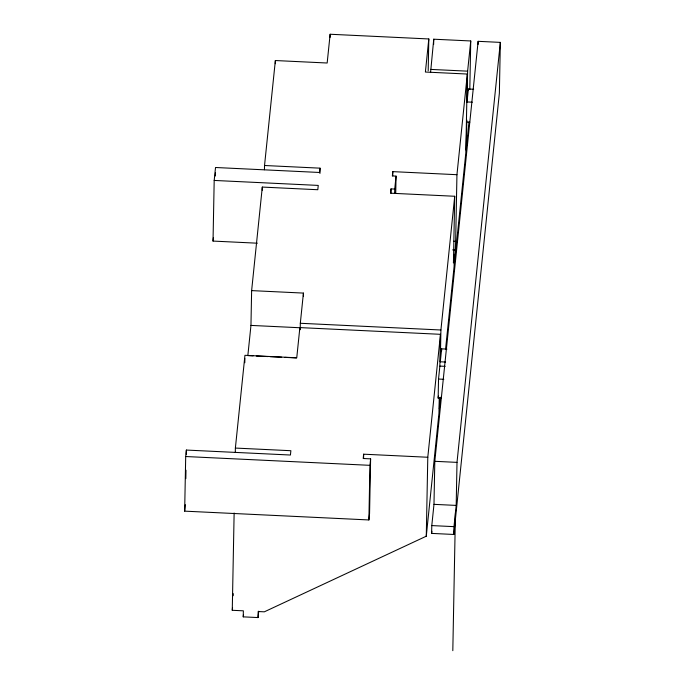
<?xml version="1.0" encoding="UTF-8"?>
<svg xmlns="http://www.w3.org/2000/svg" width="685" height="685" viewBox="0 0 685 685"><rect width="100%" height="100%" fill="white"/><g stroke="black" fill="none" stroke-linecap="round" stroke-linejoin="round"><path stroke-width="1.03" d="M235.375 448.067L244.947 355.318L296.751 357.793L299.867 327.593L440.472 334.314L427.791 457.255L363.649 454.189L363.204 458.505L370.611 458.856L369.558 513.476L368.89 519.949L184.659 511.147L185.703 456.527L186.371 450.062L290.431 455.028L290.877 450.713L235.375 448.067L235.297 452.305M185.823 478.669L185.986 470.193M186.294 454.301L186.371 450.062M257.363 243.201L213.026 241.077L214.191 180.438L215.527 167.5L319.587 172.474L320.032 168.159L264.53 165.505L264.453 169.743M215.364 175.976L215.424 172.8M258.707 611.183L258.048 617.57L243.243 616.86L243.363 610.823L232.266 610.292L234.133 513.005M244.802 362.733L244.887 358.495M253.125 355.858L247.842 355.609L250.958 325.409L251.626 290.611L262.304 187.073L317.806 189.728L318.251 185.412L214.191 180.438M262.244 190.25L262.304 187.073M258.048 617.57L258.168 611.534L264.333 611.825L426.275 536.209L438.957 413.26L439.256 397.651M275.301 63.714L275.361 60.537L327.165 63.011L330.136 34.25L428.81 38.959L428.193 70.752M299.825 329.716L299.867 327.593M300.193 329.639L300.313 323.277L303.429 293.086L251.626 290.611M303.369 296.262L303.429 293.086M319.929 173.459L320.032 168.159M330.076 37.41L330.136 34.25M363.572 458.428L363.649 454.189M368.89 519.949L369.943 465.329L370.611 458.856M390.947 193.127L391.024 188.889L394.723 189.069L396.058 176.122L392.359 175.951L392.805 171.635L456.946 174.701L467.333 74.04L425.394 72.036L428.81 38.959M392.728 175.874L392.805 171.635M394.646 193.307L394.723 189.069M395.733 193.076L396.058 176.122M430.565 72.576L433.742 39.199L470.741 40.963L469.807 89.529M433.639 44.516L433.742 39.199M426.275 536.209L427.791 457.255M431.636 533.401L431.79 525.583L433.982 504.348L434.804 461.313L478.139 41.323L500.341 42.384L499.365 93.237L453.838 534.463L431.636 533.401L431.858 531.277M441.337 398.259L438.16 398.105L438.528 379.045L439.864 366.098L440.472 334.314M439.624 397.497L439.402 408.945L440.609 397.257M445.592 362.04L440.309 361.791L440.917 329.999L454.72 196.27L390.578 193.204L391.024 188.889M441.602 350.968L441.645 348.845L446.928 349.102M454.72 196.27L453.436 262.929L454.326 254.298L454.095 266.585L445.541 349.453M456.946 174.701L455.662 241.36L454.54 262.278L465.817 152.986L467.333 74.04M453.838 534.463L453.992 526.645L456.193 505.41L457.006 462.375L500.341 42.384M455.465 512.491L452.811 650.673M466.853 120.029L466.108 150.118L469.011 121.998M472.325 102.202L467.033 101.954L467.624 71.163L470.741 40.963M468.352 90.018L468.369 89.007L473.652 89.264M478.079 44.439L478.139 41.323M233.157 595.736L233.268 593.672M184.659 511.147L185.327 504.674M213.026 241.077L213.386 237.626M264.53 165.505L275.361 60.537M232.266 610.292L232.549 607.526M243.243 616.86L243.466 614.71M467.033 101.954L468.369 89.007M440.309 361.791L441.645 348.845M438.16 398.105L438.366 396.118M430.625 69.399L467.624 71.163M466.648 122.016L469.824 122.17M453.521 241.257L455.662 241.36M452.639 249.879L454.772 249.982M300.313 323.277L440.917 329.999M250.958 325.409L300.647 327.781M256.301 356.012L267.929 356.568M270.044 356.671L281.672 357.227M284.84 357.373L296.468 357.93M439.864 366.098L445.147 366.355M438.528 379.045L443.812 379.293M434.804 461.313L457.006 462.375M185.703 456.527L369.943 465.329M433.982 504.348L456.184 505.41M431.79 525.583L453.992 526.645"/></g></svg>
